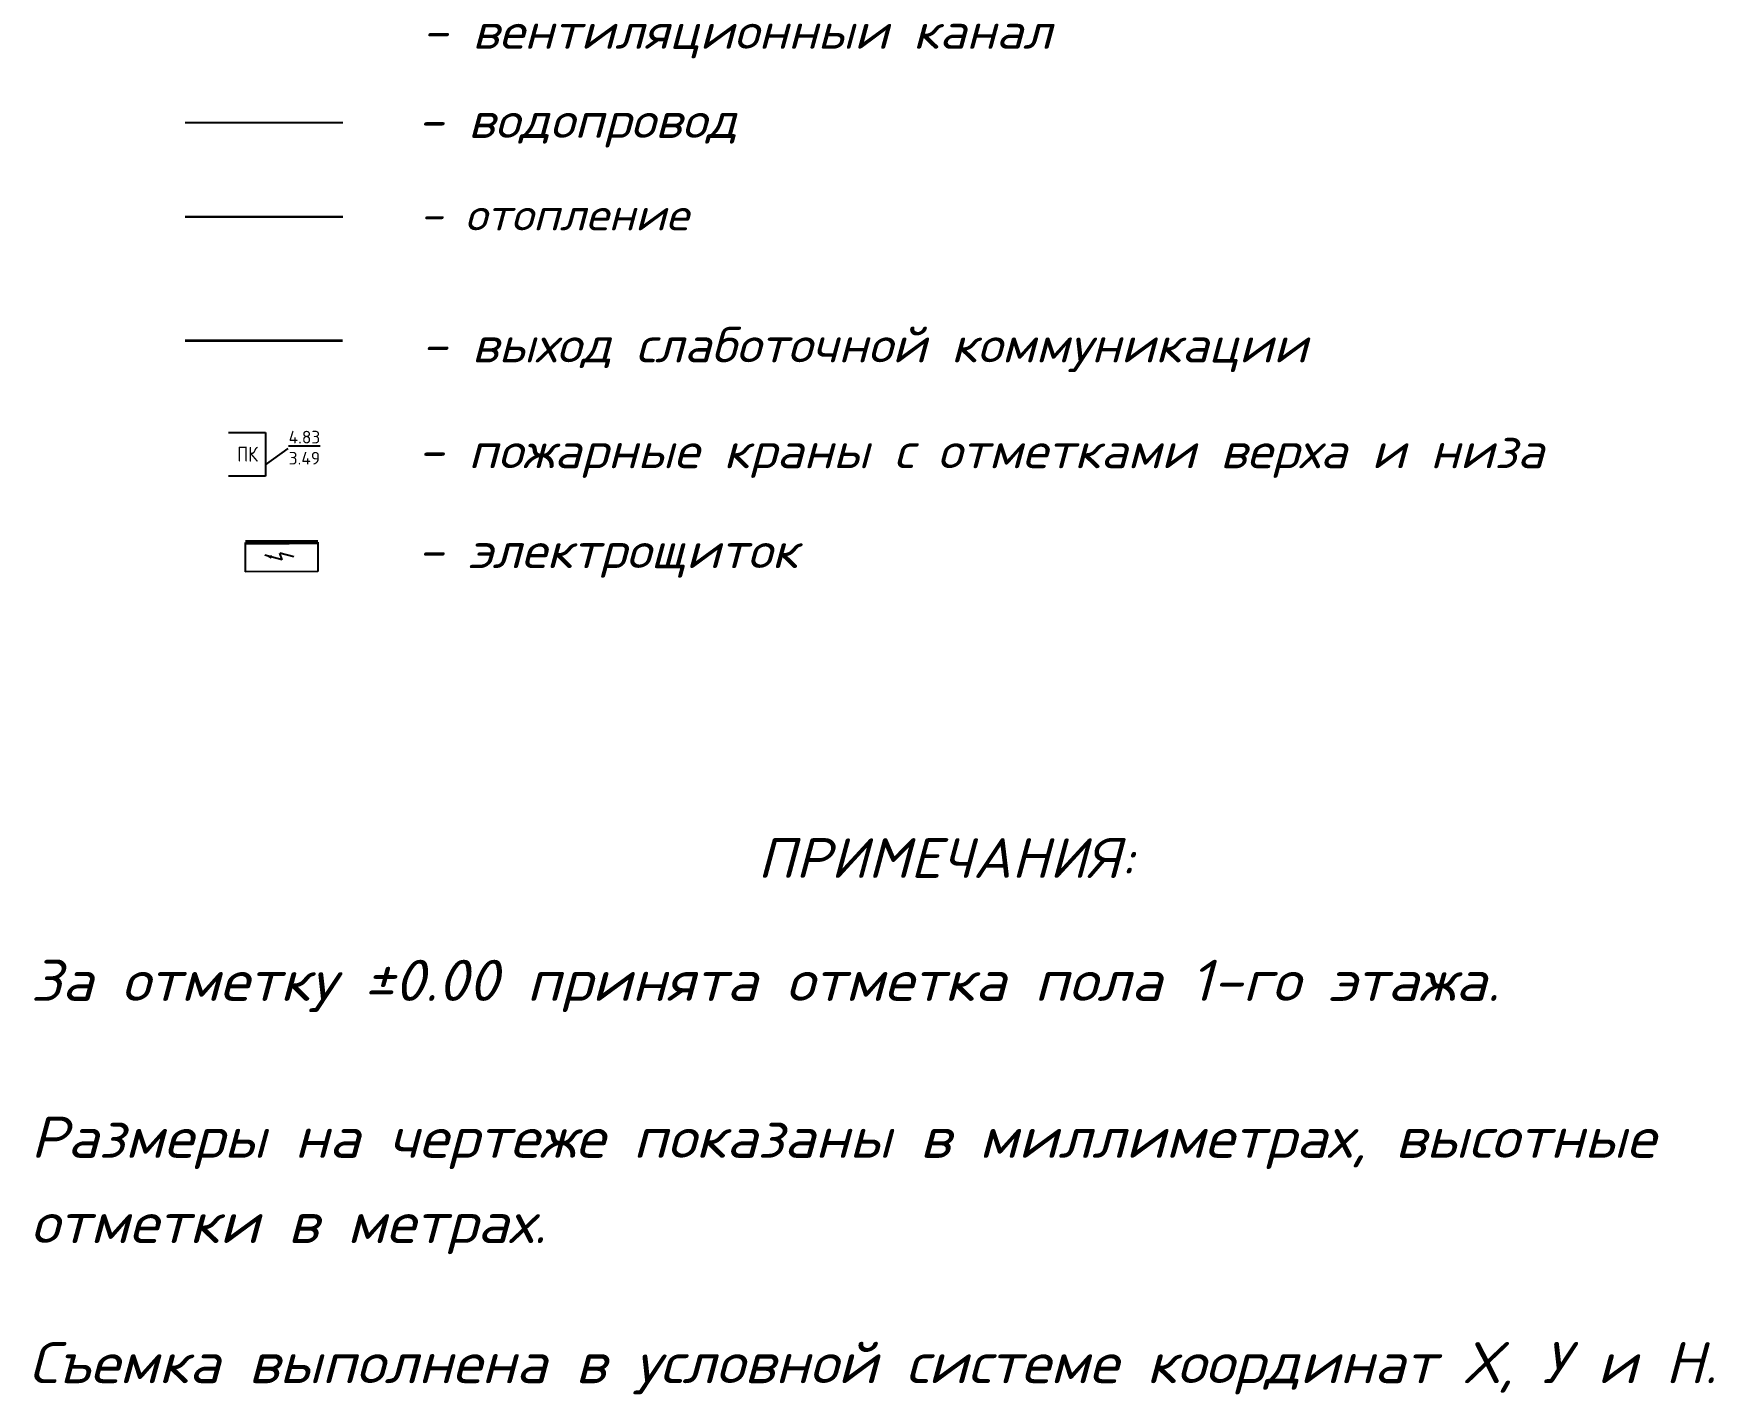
# Model space of a CAD drawing. Header units: millimetres. Extents: x 904915 to 1000606, y 1622718 to 1674089.
# Drawn here: x 987312 to 1000606, y 1645120 to 1655883 of the extents above; entities that cross this region are included whole.
import ezdxf
from ezdxf.enums import TextEntityAlignment as Align

# ---------------------------------------------------------------- set-up
doc = ezdxf.new("R2010")
doc.units = ezdxf.units.MM
doc.layers.add('Рамка', color=7, linetype='Continuous', lineweight=25)
doc.styles.add('CIFRY', font='ROMANT.shx', dxfattribs={"oblique": 15, "height": 125})
doc.styles.add('ISOCPEUR', font='isocpeur.ttf')
doc.styles.add('NAKLON', font='ROMANS.shx', dxfattribs={"oblique": 15, "height": 125})

# ---------------------------------------------------------------- blocks, each defined once
blk = doc.blocks.new('817')
at = {"color": 0}
for p, q in [((0.05, 1.76), (-0.47, -0.17)), ((0.47, 0.17), (-0.47, -0.17)), ((0.47, 0.17), (-0.18, -2.24))]:
    blk.add_line(p, q, dxfattribs=at)
blk.add_solid([(-0.18, -1.24), (0.32, -1.38), (-0.18, -2.24)], dxfattribs=at)

msp = doc.modelspace()

# ---------------------------------------------------------------- linework, layer by layer
at = {"layer": 'Рамка', "color": 4, "ltscale": 0.025}
msp.add_line((989757, 1655178.3, 0), (988509.5, 1655178.3, 0), dxfattribs=at)
at = {"layer": 'Рамка', "color": 30, "lineweight": 30, "ltscale": 0.07}
msp.add_line((989757, 1654434.8, 0), (988509.5, 1654434.8, 0), dxfattribs=at)
at = {"layer": 'Рамка', "color": 1, "ltscale": 0.03}
for p, q in [((988852.5, 1652727.8), (989144.6, 1652727.8)), ((989144.6, 1652727.8), (989144.6, 1652383.4)), ((989144.6, 1652472.4), (989326.2, 1652601.2)), ((989144.6, 1652383.4), (988852.5, 1652383.4))]:
    msp.add_line(p, q, dxfattribs=at)
at = {"layer": 'Рамка', "color": 40}
for p, q in [((988985.2, 1651859.1), (988985.7, 1651625.7)), ((989560, 1651860.5), (989560.6, 1651627.2)), ((989560.6, 1651627.2), (988985.7, 1651625.7))]:
    msp.add_line(p, q, dxfattribs=at)
at = {"layer": 'Рамка', "color": 190, "const_width": 20}
msp.add_lwpolyline([(988509.5, 1653453.7), (989757, 1653453.5)], dxfattribs=at)
at = {"layer": 'Рамка', "color": 40, "const_width": 35.8}
msp.add_lwpolyline([(988985.2, 1651859.1), (989560, 1651860.5)], dxfattribs=at)

# ---------------------------------------------------------------- block references
at = {"layer": 'Рамка', "color": 40, "xscale": 57.24970536430191, "yscale": 57.24970536430191, "zscale": 57.24970536430191, "rotation": 270}
msp.add_blockref('817', (989268.3, 1651747.1), dxfattribs=at)

# ---------------------------------------------------------------- texts
at = {"layer": 'Рамка', "style": 'NAKLON', "oblique": 15, "width": 1.035276}
for s, height, p in [('- вентиляционный канал', 280.896, (990381.7, 1655763, 0)), ('- водопровод', 280.896, (990348.6, 1655057.8)), ('- отопление', 252.806, (990362.6, 1654326.3)), ('- выход слаботочной коммуникации', 280.896, (990377.9, 1653282.5)), ('- пожарные краны с отметками верха и низа', 280.896, (990349.9, 1652445.2, 0)), ('- электрощиток', 280.896, (990348.6, 1651655.6)), ('ПРИМЕЧАНИЯ:', 313.883, (993036.5, 1649205.5, 0)), ('За отметку %%P0.00 принята отметка пола 1-го этажа.', 325.367, (987287.8, 1648232.2, 0)), ('Размеры на чертеже показаны в миллиметрах, высотные', 325.367, (987287.8, 1646990.9, 0)), ('отметки в метрах.', 325.367, (987287.8, 1646317.2, 0)), ('Съемка выполнена в условной системе координат Х, У и H.', 325.367, (987272.4, 1645208.5, 0))]:
    msp.add_text(s, height=height, dxfattribs=at).set_placement(p)
at = {"layer": 'Рамка', "color": 1, "style": 'CIFRY', "width": 0.8}
msp.add_text('ПК', height=117.87, dxfattribs=at).set_placement((989003.6, 1652497.6, 0), align=Align.CENTER)
at = {"layer": 'Рамка', "color": 1, "insert": (989453.7, 1652741.1), "char_height": 99.88, "width": 758.464, "attachment_point": 2, "style": 'ISOCPEUR'}
msp.add_mtext('{\\L4.83\\P}3.49', dxfattribs=at)

doc.saveas('drawing.dxf')
